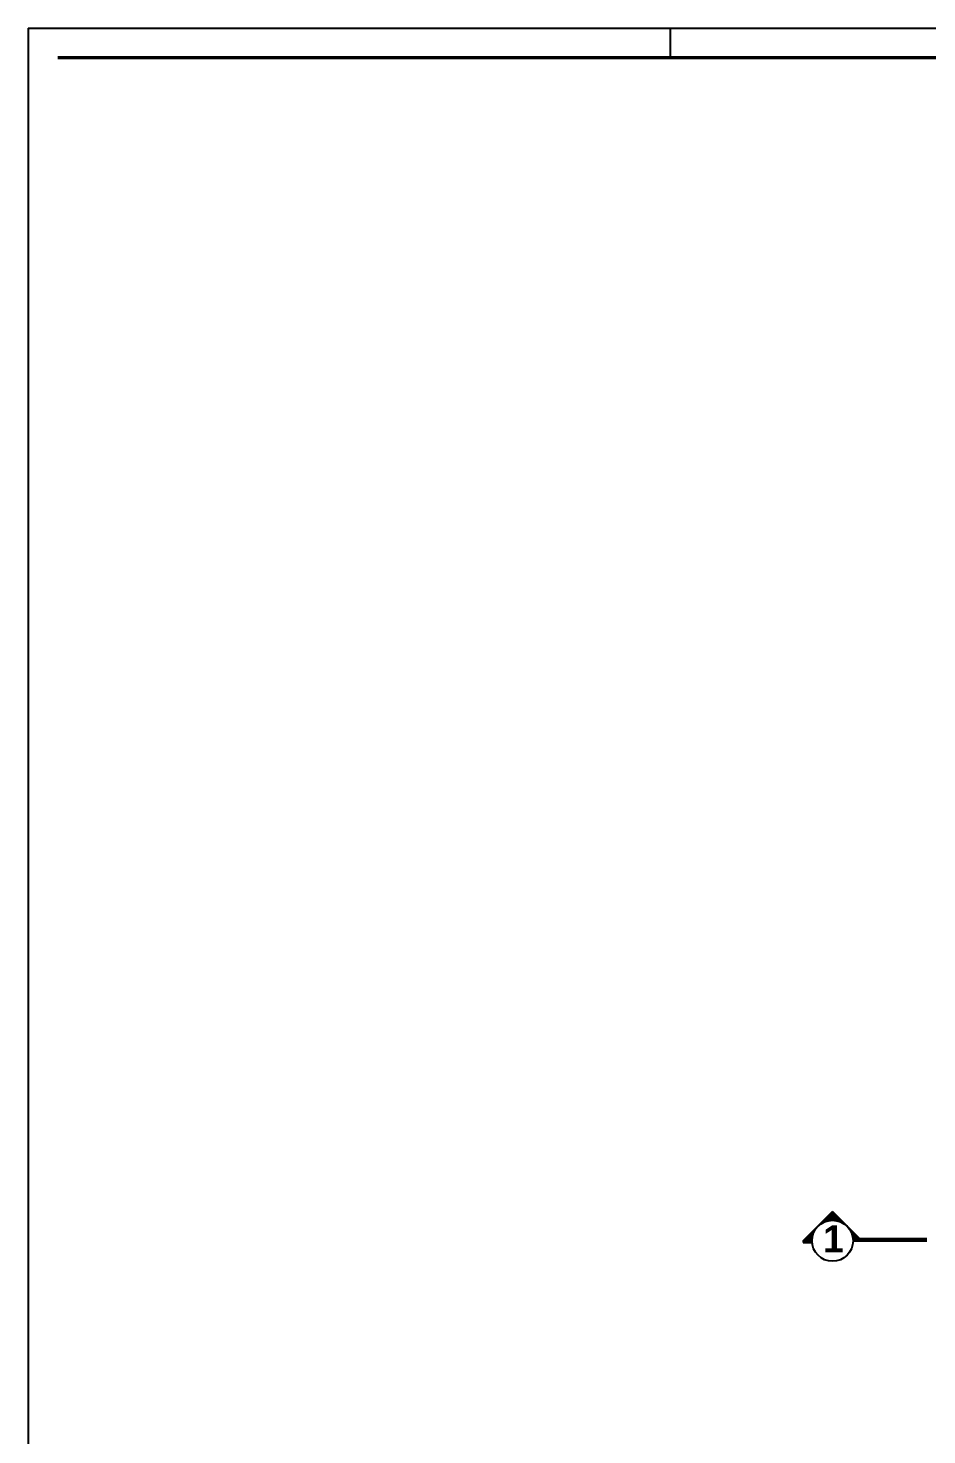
# Model space of a CAD drawing. Extents: x -81 to 244, y 231 to 317.
# Drawn here: x 124.57 to 148.24, y 279.99 to 317.04 of the extents above; entities that cross this region are included whole.
import ezdxf
from ezdxf.enums import TextEntityAlignment as Align

# ---------------------------------------------------------------- set-up
doc = ezdxf.new("R2010")
doc.units = 0
doc.header["$MEASUREMENT"] = 0
for name, color, linetype in [('ADI', 9, 'CONTINUOUS'), ('CAR', 5, 'CONTINUOUS'), ('CORTE01', 2, 'CONTINUOUS'), ('CORTE03', 41, 'CONTINUOUS'), ('NOT', 3, 'CONTINUOUS'), ('VIDRO', 250, 'CONTINUOUS')]:
    doc.layers.add(name, color=color, linetype=linetype)
doc.styles.add('SANSSERIFBOLD', font='sasb____.pfb')

msp = doc.modelspace()

# ---------------------------------------------------------------- linework, layer by layer
at = {"layer": 'ADI', "color": 5}
msp.add_line((124.569, 317.038), (244.028, 317.038), dxfattribs=at)
at = {"layer": 'CAR'}
for p in [(124.569, 317.038), (124.569, 310.879)]:
    msp.add_line(p, (124.569, 231.253), dxfattribs=at)
at = {"layer": 'CAR', "color": 2}
msp.add_line((141.482, 316.259), (141.482, 317.038), dxfattribs=at)
at = {"layer": 'CORTE01'}
for p, q in [((144.979, 285.101), (145.752, 285.874)), ((144.988, 285.101), (145.752, 285.864)), ((145.535, 285.648), (145.969, 285.647)), ((145.542, 285.654), (145.962, 285.654)), ((145.549, 285.661), (145.956, 285.661)), ((145.555, 285.668), (145.949, 285.668)), ((145.562, 285.675), (145.942, 285.674)), ((145.569, 285.681), (145.935, 285.681)), ((145.576, 285.688), (145.929, 285.688)), ((145.582, 285.695), (145.922, 285.695)), ((145.589, 285.702), (145.915, 285.701)), ((145.596, 285.708), (145.908, 285.708)), ((145.603, 285.715), (145.902, 285.715)), ((145.61, 285.722), (145.895, 285.722)), ((145.616, 285.729), (145.888, 285.728)), ((145.623, 285.735), (145.881, 285.735)), ((145.63, 285.742), (145.875, 285.742)), ((145.637, 285.749), (145.868, 285.749)), ((145.643, 285.756), (145.861, 285.755)), ((145.65, 285.762), (145.854, 285.762)), ((145.657, 285.769), (145.848, 285.769)), ((145.664, 285.776), (145.841, 285.776)), ((145.67, 285.783), (145.834, 285.782)), ((145.677, 285.789), (145.827, 285.789)), ((145.684, 285.796), (145.821, 285.796)), ((145.691, 285.803), (145.814, 285.803)), ((145.697, 285.81), (145.807, 285.81)), ((145.704, 285.816), (145.8, 285.816)), ((145.711, 285.823), (145.794, 285.823)), ((145.718, 285.83), (145.787, 285.83)), ((145.724, 285.837), (145.78, 285.837)), ((145.731, 285.843), (145.773, 285.843)), ((145.738, 285.85), (145.767, 285.85)), ((145.745, 285.857), (145.76, 285.857)), ((145.751, 285.864), (145.753, 285.864)), ((146.525, 285.101), (145.752, 285.874)), ((146.516, 285.101), (145.752, 285.864)), ((145.164, 285.276), (145.241, 285.276)), ((145.171, 285.283), (145.244, 285.283)), ((145.177, 285.29), (145.246, 285.29)), ((145.184, 285.297), (145.249, 285.297)), ((145.191, 285.303), (145.251, 285.303)), ((145.198, 285.31), (145.254, 285.31)), ((145.204, 285.317), (145.257, 285.317)), ((145.211, 285.324), (145.26, 285.324)), ((145.218, 285.33), (145.263, 285.33)), ((145.225, 285.337), (145.266, 285.337)), ((145.231, 285.344), (145.27, 285.344)), ((145.238, 285.351), (145.273, 285.351)), ((145.245, 285.357), (145.277, 285.357)), ((145.252, 285.364), (145.281, 285.364)), ((145.258, 285.371), (145.284, 285.371)), ((145.265, 285.378), (145.288, 285.378)), ((145.272, 285.384), (145.292, 285.384)), ((145.279, 285.391), (145.297, 285.391)), ((145.285, 285.398), (145.301, 285.398)), ((145.292, 285.405), (145.306, 285.405)), ((145.299, 285.411), (145.31, 285.411)), ((145.306, 285.418), (145.315, 285.418)), ((145.312, 285.425), (145.32, 285.425)), ((145.319, 285.432), (145.325, 285.432)), ((145.326, 285.438), (145.331, 285.438)), ((145.333, 285.445), (145.336, 285.445)), ((145.339, 285.452), (145.342, 285.452)), ((145.346, 285.459), (145.348, 285.459)), ((145.353, 285.465), (145.354, 285.465)), ((145.36, 285.472), (145.36, 285.472)), ((145.366, 285.479), (145.366, 285.479)), ((145.373, 285.486), (145.373, 285.486)), ((145.38, 285.492), (145.38, 285.492)), ((145.387, 285.499), (145.387, 285.499)), ((145.393, 285.506), (145.395, 285.506)), ((145.4, 285.513), (145.403, 285.513)), ((145.407, 285.519), (145.411, 285.519)), ((145.414, 285.526), (145.419, 285.526)), ((145.42, 285.533), (145.428, 285.533)), ((145.427, 285.54), (145.437, 285.54)), ((145.434, 285.546), (145.447, 285.546)), ((145.441, 285.553), (145.457, 285.553)), ((145.447, 285.56), (145.468, 285.56)), ((145.454, 285.567), (145.479, 285.567)), ((145.461, 285.573), (145.491, 285.573)), ((145.468, 285.58), (145.503, 285.58)), ((145.474, 285.587), (145.517, 285.587)), ((145.481, 285.594), (145.531, 285.594)), ((145.488, 285.6), (145.547, 285.6)), ((145.495, 285.607), (145.564, 285.607)), ((145.501, 285.614), (145.584, 285.614)), ((145.508, 285.621), (145.606, 285.621)), ((145.515, 285.627), (145.632, 285.627)), ((145.522, 285.634), (145.667, 285.634)), ((145.528, 285.641), (145.976, 285.641)), ((145.837, 285.634), (145.983, 285.634)), ((145.872, 285.627), (145.989, 285.627)), ((145.899, 285.62), (145.996, 285.62)), ((145.921, 285.614), (146.003, 285.614)), ((145.94, 285.607), (146.01, 285.607)), ((145.957, 285.6), (146.016, 285.6)), ((145.973, 285.593), (146.023, 285.593)), ((145.988, 285.587), (146.03, 285.587)), ((146.001, 285.58), (146.037, 285.58)), ((146.014, 285.573), (146.043, 285.573)), ((146.025, 285.566), (146.05, 285.566)), ((146.037, 285.56), (146.057, 285.56)), ((146.047, 285.553), (146.064, 285.553)), ((146.057, 285.546), (146.07, 285.546)), ((146.067, 285.539), (146.077, 285.539)), ((146.076, 285.533), (146.084, 285.533)), ((146.085, 285.526), (146.091, 285.526)), ((146.093, 285.519), (146.097, 285.519)), ((146.101, 285.512), (146.104, 285.512)), ((146.109, 285.506), (146.111, 285.506)), ((146.117, 285.499), (146.118, 285.499)), ((146.124, 285.492), (146.124, 285.492)), ((146.131, 285.485), (146.131, 285.485)), ((146.138, 285.479), (146.138, 285.479)), ((146.144, 285.472), (146.145, 285.472)), ((146.151, 285.465), (146.151, 285.465)), ((146.157, 285.458), (146.158, 285.458)), ((146.162, 285.452), (146.165, 285.452)), ((146.168, 285.445), (146.172, 285.445)), ((146.174, 285.438), (146.178, 285.438)), ((146.179, 285.431), (146.185, 285.431)), ((146.184, 285.425), (146.192, 285.425)), ((146.189, 285.418), (146.199, 285.418)), ((146.194, 285.411), (146.205, 285.411)), ((146.199, 285.404), (146.212, 285.404)), ((146.203, 285.398), (146.219, 285.398)), ((146.207, 285.391), (146.226, 285.391)), ((146.212, 285.384), (146.232, 285.384)), ((146.216, 285.377), (146.239, 285.377)), ((146.22, 285.371), (146.246, 285.371)), ((146.224, 285.364), (146.252, 285.364)), ((146.227, 285.357), (146.259, 285.357)), ((146.231, 285.35), (146.266, 285.35)), ((146.234, 285.344), (146.273, 285.344)), ((146.238, 285.337), (146.279, 285.337)), ((146.241, 285.33), (146.286, 285.33)), ((146.244, 285.323), (146.293, 285.323)), ((146.247, 285.317), (146.3, 285.317)), ((146.25, 285.31), (146.306, 285.31)), ((146.253, 285.303), (146.313, 285.303)), ((146.255, 285.296), (146.32, 285.296)), ((146.258, 285.29), (146.327, 285.29)), ((146.26, 285.283), (146.333, 285.283)), ((146.263, 285.276), (146.34, 285.276)), ((144.979, 285.101), (145.225, 285.101)), ((144.979, 285.094), (145.226, 285.094)), ((144.979, 285.087), (145.226, 285.087)), ((144.979, 285.081), (145.226, 285.081)), ((144.979, 285.074), (145.226, 285.074)), ((144.979, 285.067), (145.227, 285.067)), ((144.979, 285.06), (145.227, 285.06)), ((144.979, 285.054), (145.228, 285.054)), ((144.995, 285.108), (145.212, 285.108)), ((145.002, 285.114), (145.212, 285.114)), ((145.009, 285.121), (145.212, 285.121)), ((145.015, 285.128), (145.213, 285.128)), ((145.022, 285.135), (145.213, 285.135)), ((145.029, 285.141), (145.214, 285.141)), ((145.036, 285.148), (145.214, 285.148)), ((145.042, 285.155), (145.215, 285.155)), ((145.049, 285.162), (145.215, 285.162)), ((145.056, 285.168), (145.216, 285.168)), ((145.063, 285.175), (145.217, 285.175)), ((145.069, 285.182), (145.218, 285.182)), ((145.076, 285.189), (145.219, 285.189)), ((145.083, 285.195), (145.22, 285.195)), ((145.09, 285.202), (145.222, 285.202)), ((145.096, 285.209), (145.223, 285.209)), ((145.103, 285.216), (145.224, 285.216)), ((145.11, 285.222), (145.226, 285.222)), ((145.117, 285.229), (145.227, 285.229)), ((145.123, 285.236), (145.229, 285.236)), ((145.13, 285.243), (145.231, 285.243)), ((145.137, 285.249), (145.233, 285.249)), ((145.144, 285.256), (145.235, 285.256)), ((145.15, 285.263), (145.237, 285.263)), ((145.157, 285.27), (145.239, 285.27)), ((146.265, 285.269), (146.347, 285.269)), ((146.267, 285.263), (146.354, 285.263)), ((146.269, 285.256), (146.36, 285.256)), ((146.271, 285.249), (146.367, 285.249)), ((146.273, 285.242), (146.374, 285.242)), ((146.275, 285.236), (146.381, 285.236)), ((146.277, 285.229), (146.387, 285.229)), ((146.278, 285.222), (146.394, 285.222)), ((146.28, 285.215), (146.401, 285.215)), ((146.281, 285.209), (146.408, 285.209)), ((146.282, 285.202), (146.414, 285.202)), ((146.284, 285.195), (146.421, 285.195)), ((146.285, 285.188), (146.428, 285.188)), ((146.286, 285.182), (146.435, 285.182)), ((146.287, 285.175), (146.441, 285.175)), ((146.288, 285.168), (146.448, 285.168)), ((146.289, 285.161), (146.455, 285.161)), ((146.289, 285.155), (146.462, 285.155)), ((146.29, 285.148), (146.468, 285.148)), ((146.29, 285.141), (146.475, 285.141)), ((146.291, 285.134), (146.482, 285.134)), ((146.291, 285.128), (146.489, 285.128)), ((146.292, 285.121), (146.495, 285.121)), ((146.292, 285.114), (146.502, 285.114)), ((146.292, 285.107), (146.509, 285.107)), ((146.292, 285.101), (146.525, 285.101)), ((146.462, 285.164), (148.235, 285.163)), ((146.471, 285.155), (148.235, 285.154)), ((146.48, 285.146), (148.235, 285.145)), ((146.489, 285.137), (148.235, 285.136)), ((146.498, 285.128), (148.235, 285.127)), ((146.507, 285.119), (148.235, 285.118)), ((146.516, 285.11), (148.235, 285.109)), ((146.525, 285.101), (148.235, 285.1))]:
    msp.add_line(p, q, dxfattribs=at)
msp.add_circle((145.752, 285.101), 0.54, dxfattribs=at)
at = {"layer": 'CORTE03'}
msp.add_line((144.979, 285.101), (144.979, 285.054), dxfattribs=at)
at = {"layer": 'VIDRO', "const_width": 0.085}
msp.add_lwpolyline([(125.348, 316.259), (243.428, 316.259)], dxfattribs=at)

# ---------------------------------------------------------------- texts
at = {"layer": 'NOT', "color": 85, "style": 'SANSSERIFBOLD'}
msp.add_text('1', height=0.706, rotation=359.9833, dxfattribs=at).set_placement((145.501, 285.506), align=Align.TOP_LEFT)

doc.saveas('drawing.dxf')
